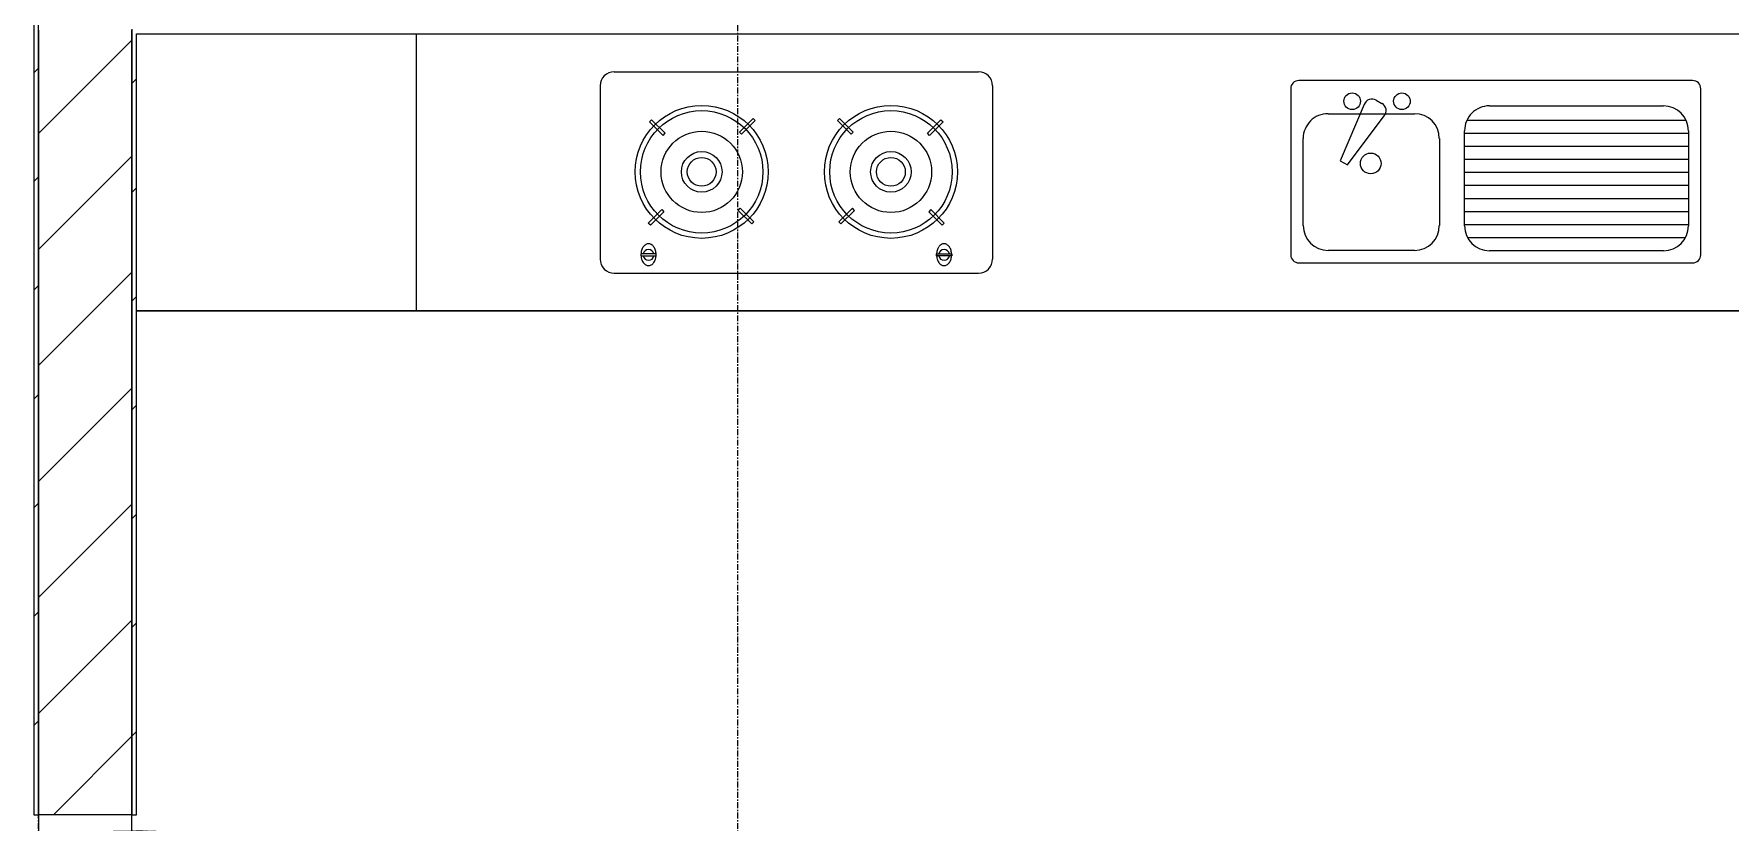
# Model space of a CAD drawing. Header units: millimetres. Extents: x -24439 to 198341, y -52871 to 149926.
# Drawn here: x 44443 to 48080, y 63136 to 64827 of the extents above; entities that cross this region are included whole.
import ezdxf

# ---------------------------------------------------------------- set-up
doc = ezdxf.new("R2010")
doc.units = ezdxf.units.MM
doc.linetypes.add('Grid Line', pattern=[22.225, 12.7, -3.175, 3.175, -3.175])
doc.linetypes.add('NET VAN', pattern=[1.06, 0.53, -0.53])
for name, color, linetype, lineweight in [('0-1', 7, 'Continuous', 5), ('A-DETL-GENF-2', 9, 'NET VAN', 9), ('A-DOOR', 31, 'Continuous', 9), ('A-DOOR-FRAM', 31, 'Continuous', 9), ('A-WALL', 113, 'Continuous', 9), ('A-WALL-3', 113, 'Continuous', 18), ('A-WALL-PATT-2', 9, 'Continuous', 9), ('A-WALL-PATT-3', 111, 'Continuous', 9), ('I-FURN', 30, 'Continuous', 9), ('I-FURN-1', 9, 'Continuous', 9), ('I-WALL-1', 253, 'Continuous', 18), ('I-WALL-3', 2, 'Continuous', 18), ('S-GRID-1', 1, 'Grid Line', 9)]:
    doc.layers.add(name, color=color, linetype=linetype, lineweight=lineweight)
pattern_1 = [(45, (0, 0), (-116.67262, 116.67262), [])]

# ---------------------------------------------------------------- blocks, each defined once
blk = doc.blocks.new('HE BEP A - HE BEP A-V20-TKCS_MB ĐỊNH VỊ CAO ĐỘ THIẾT KẾ')
at = {"layer": 'I-FURN'}
for p, q in [((4303.5, -11), (765.9, -11)), ((3703.5, -605.3), (3703.5, -11)), ((3279.1, -92.2), (2497.5, -92.2)), ((948.4, -131.7), (948.4, -487.8)), ((1810.5, -114.2), (965.9, -114.2)), ((1028.4, -139.9), (1401.8, -139.9)), ((1562.5, -140.8), (1747.9, -140.8)), ((1828, -487.8), (1828, -131.7)), ((2467.5, -494.2), (2467.5, -122.2)), ((2555.1, -129.3), (2587.6, -129.3)), ((2555.1, -133.3), (2555.1, -129.3)), ((2587.6, -133.3), (2555.1, -133.3)), ((2587.6, -129.3), (2587.6, -133.3)), ((3189, -129.3), (3189, -133.3)), ((3221.5, -129.3), (3189, -129.3)), ((3189, -133.3), (3221.5, -133.3)), ((3221.5, -133.3), (3221.5, -129.3)), ((3309.1, -494.2), (3309.1, -122.2)), ((981.5, -167.9), (1448.7, -167.9)), ((975, -397.7), (975, -193.3)), ((975, -195.9), (1455.1, -195.9)), ((1455.1, -193.3), (1455.1, -397.7)), ((1509.1, -380.9), (1509.1, -194.2)), ((1801.3, -194.2), (1801.3, -380.9)), ((2575.3, -194.9), (2570.9, -199.3)), ((2570.9, -199.3), (2600, -228.4)), ((2604.4, -224), (2575.3, -194.9)), ((2792.8, -197.7), (2763.7, -226.8)), ((2768.1, -231.2), (2797.2, -202)), ((2797.2, -202), (2792.8, -197.7)), ((2979.4, -202), (2983.8, -197.7)), ((3008.5, -231.2), (2979.4, -202)), ((2983.8, -197.7), (3012.9, -226.8)), ((3172.2, -224), (3201.4, -194.9)), ((3205.8, -199.3), (3176.6, -228.4)), ((3201.4, -194.9), (3205.8, -199.3)), ((975, -223.9), (1455.1, -223.9)), ((975, -251.9), (1455.1, -251.9)), ((2600, -228.4), (2604.4, -224)), ((2763.7, -226.8), (2768.1, -231.2)), ((3012.9, -226.8), (3008.5, -231.2)), ((3176.6, -228.4), (3172.2, -224)), ((975, -279.9), (1455.1, -279.9)), ((975, -307.9), (1455.1, -307.9)), ((1706.2, -324.4), (1627.3, -429.4)), ((1721.6, -333.3), (1706.2, -324.4)), ((975, -335.9), (1455.1, -335.9)), ((1670.1, -454.1), (1721.6, -333.3)), ((975, -363.9), (1455.1, -363.9)), ((975, -391.9), (1455.1, -391.9)), ((2573.6, -416.8), (2602.8, -387.7)), ((2607.1, -392.1), (2578, -421.2)), ((2602.8, -387.7), (2607.1, -392.1)), ((2766.5, -394.9), (2770.8, -390.5)), ((2795.6, -424), (2766.5, -394.9)), ((2770.8, -390.5), (2800, -419.6)), ((3005.8, -390.5), (2976.7, -419.6)), ((2981.1, -424), (3010.2, -394.9)), ((3010.2, -394.9), (3005.8, -390.5)), ((3173.9, -387.7), (3169.5, -392.1)), ((3169.5, -392.1), (3198.6, -421.2)), ((3203, -416.8), (3173.9, -387.7)), ((979.9, -419.9), (1450.3, -419.9)), ((1747.9, -434.2), (1562.5, -434.2)), ((2578, -421.2), (2573.6, -416.8)), ((2800, -419.6), (2795.6, -424)), ((2976.7, -419.6), (2981.1, -424)), ((3198.6, -421.2), (3203, -416.8)), ((1401.8, -451.1), (1028.4, -451.1)), ((1644.6, -463.3), (1632.2, -456.1)), ((965.9, -505.3), (1810.5, -505.3)), ((3279.1, -524.2), (2497.5, -524.2))]:
    blk.add_line(p, q, dxfattribs=at)
for centre, radius in [((2685.4, -309.4), 142.6), ((2685.4, -309.4), 131.3), ((3091.2, -309.4), 142.6), ((3091.2, -309.4), 131.3), ((2685.4, -309.4), 87.2), ((3091.2, -309.4), 87.2), ((2685.4, -309.4), 43.6), ((2685.4, -309.4), 30.9), ((3091.2, -309.4), 43.6), ((3091.2, -309.4), 30.9), ((1656.3, -327.5), 22.2), ((1589.4, -460.9), 17.8), ((1696.1, -460.9), 17.8)]:
    blk.add_circle(centre, radius, dxfattribs=at)
for centre, radius, start, end in [((2497.5, -122.2), 30, 90, 180), ((2571.4, -119.8), 11.5, 90, 120.7976), ((2571.4, -119.8), 11.5, 59.2024, 90), ((3205.3, -119.8), 11.5, 90, 120.7976), ((3205.3, -119.8), 11.5, 59.2024, 90), ((3279.1, -122.2), 30, 360, 90), ((965.9, -131.7), 17.5, 90, 180), ((1028.4, -193.3), 53.3, 90, 180), ((1401.8, -193.3), 53.3, 0, 90), ((1562.5, -194.2), 53.3, 90, 180), ((1747.9, -194.2), 53.3, 0, 90), ((1810.5, -131.7), 17.5, 0, 90), ((2588.6, -131.7), 33.5, 163.9419, 180), ((2588.6, -131.7), 33.5, 180, 196.0581), ((2580.1, -129.2), 24.7, 145.204, 163.9419), ((2580.1, -134.1), 24.7, 196.0581, 214.796), ((2571.3, -131.3), 11.6, 9.7177, 170.2823), ((2571.3, -131.3), 11.6, 189.9102, 350.0898), ((2574.8, -125.5), 18.1, 120.7976, 145.204), ((2568, -125.5), 18.1, 34.796, 59.2024), ((2562.6, -129.2), 24.7, 16.0581, 34.796), ((2562.6, -134.1), 24.7, 325.204, 343.9419), ((2554.1, -131.7), 33.5, 0, 16.0581), ((2554.1, -131.7), 33.5, 343.9419, 0), ((3222.5, -131.7), 33.5, 163.9419, 180), ((3222.5, -131.7), 33.5, 180, 196.0581), ((3214, -129.2), 24.7, 145.204, 163.9419), ((3214, -134.1), 24.7, 196.0581, 214.796), ((3208.7, -125.5), 18.1, 120.7976, 145.204), ((3205.3, -131.3), 11.6, 9.7177, 170.2823), ((3205.3, -131.3), 11.6, 189.9102, 350.0898), ((3201.9, -125.5), 18.1, 34.796, 59.2024), ((3196.5, -129.2), 24.7, 16.0581, 34.796), ((3196.5, -134.1), 24.7, 325.204, 343.9419), ((3188, -131.7), 33.5, 0, 16.0581), ((3188, -131.7), 33.5, 343.9419, 0), ((2574.8, -137.9), 18.1, 214.796, 239.2024), ((2571.4, -143.6), 11.5, 239.2024, 270), ((2571.4, -143.6), 11.5, 270, 300.7976), ((2568, -137.9), 18.1, 300.7976, 325.204), ((3208.7, -137.9), 18.1, 214.796, 239.2024), ((3205.3, -143.6), 11.5, 239.2024, 270), ((3205.3, -143.6), 11.5, 270, 300.7976), ((3201.9, -137.9), 18.1, 300.7976, 325.204), ((1028.4, -397.7), 53.3, 180, 270), ((1401.8, -397.7), 53.3, 270, 0), ((1562.5, -380.9), 53.3, 180, 270), ((1747.9, -380.9), 53.3, 270, 0), ((1641, -440.7), 17.8, 140.5382, 240.0479), ((1653.4, -447.9), 17.8, 240.0479, 339.4621), ((965.9, -487.8), 17.5, 180, 270), ((1810.5, -487.8), 17.5, 270, 0), ((2497.5, -494.2), 30, 180, 270), ((3279.1, -494.2), 30, 270, 0)]:
    blk.add_arc(centre, radius, start, end, dxfattribs=at)
at = {"layer": 'I-FURN-1'}
blk.add_line((3.5, -11), (4303.5, -11), dxfattribs=at)
blk = doc.blocks.new('NCV_TKTC_TANG 1_rvt-1-TKCS_MB ĐỊNH VỊ CAO ĐỘ THIẾT KẾ')
at = {"layer": 'A-WALL-PATT-2'}
h = blk.add_hatch(dxfattribs=at)
h.set_pattern_fill('FP_3', color=256, style=0, pattern_type=2)
h.set_pattern_definition(pattern_1)
h.paths.add_polyline_path([(44662.6, 61961.9), (44662.6, 62061.9), (44652.6, 62061.9), (44652.6, 61961.9)])
h.paths.add_polyline_path([(44652.6, 63151.9), (44662.6, 63151.9), (44662.6, 64836.9), (44652.6, 64836.9), (44652.6, 64527)])
at = {"layer": 'I-WALL-1'}
for p, q in [((44652.6, 64836.9), (44652.6, 63151.9)), ((44662.6, 63151.9), (44662.6, 64826.9)), ((44662.6, 64826.9), (49162.6, 64826.9)), ((44652.6, 63151.9), (44662.6, 63151.9))]:
    blk.add_line(p, q, dxfattribs=at)
at = {"layer": 'I-FURN-1', "rotation": 180}
blk.add_blockref('HE BEP A - HE BEP A-V20-TKCS_MB ĐỊNH VỊ CAO ĐỘ THIẾT KẾ', (48966.1, 64221.6), dxfattribs=at)
blk = doc.blocks.new('FD_05 - FD_05-1000x2200mm-835434-TKCS_MB ĐỊNH VỊ CAO ĐỘ THIẾT KẾ')
at = {"layer": 'A-DETL-GENF-2'}
for p, q in [((470, 100), (470, 1120)), ((470, 1120), (510, 1120)), ((510, 1120), (510, 100)), ((510, 100), (470, 100))]:
    blk.add_line(p, q, dxfattribs=at)
blk.add_arc((510, 100), 1020, 92.2475, 180, dxfattribs=at)
at = {"layer": 'A-DOOR-FRAM'}
for p, q in [((-510, 100), (-545, 100)), ((-545, 100), (-545, -100)), ((-510, 60), (-510, 100)), ((545, 100), (510, 100)), ((510, 100), (510, 60)), ((545, -100), (545, 100)), ((-500, 60), (-510, 60)), ((-500, -100), (-500, 60)), ((510, 60), (500, 60)), ((500, 60), (500, -100)), ((-545, -100), (-500, -100)), ((500, -100), (545, -100))]:
    blk.add_line(p, q, dxfattribs=at)

msp = doc.modelspace()

# ---------------------------------------------------------------- hatches: boundary and pattern name
at = {"layer": 'A-WALL-PATT-3'}
h = msp.add_hatch(dxfattribs=at)
h.set_pattern_fill('FP_8', color=256, style=0, pattern_type=2)
h.set_pattern_definition(pattern_1)
h.paths.add_polyline_path([(44452.6, 49151.9), (44452.6, 51761.9), (44442.6, 51761.9), (44442.6, 49151.9)])
h.paths.add_polyline_path([(44442.6, 52751.9), (44452.6, 52751.9), (44452.6, 53861.9), (44442.6, 53861.9), (44442.6, 52757.8)])
h.paths.add_polyline_path([(44452.6, 54951.9), (44452.6, 62061.9), (44442.6, 62061.9), (44442.6, 54951.9), (44452.6, 54951.9)])
h.paths.add_polyline_path([(44452.6, 63151.9), (44452.6, 63151.9), (44452.6, 70111.9), (44442.6, 70111.9), (44442.6, 63151.9)])
h = msp.add_hatch(dxfattribs=at)
h.set_pattern_fill('FP_1', color=256, style=0, pattern_type=2)
h.set_pattern_definition([(45, (0, 0), (-124.4508, 124.4508), [])])
h.paths.add_polyline_path([(44452.6, 61961.9), (44652.6, 61961.9), (44652.6, 62061.9), (44452.6, 62061.9)])
h.paths.add_polyline_path([(44612.6, 63151.9), (44652.6, 63151.9), (44652.6, 64835.3), (44452.6, 64835.3), (44452.6, 63151.9)])
h.paths.add_polyline_path([(44452.6, 65035.3), (44652.6, 65035.3), (44652.6, 69761.9), (44452.6, 69761.9), (44452.6, 65513.3)])

# ---------------------------------------------------------------- linework, layer by layer
at = {"layer": 'A-WALL'}
for p, q in [((44452.6, 64835.3), (44452.6, 63151.9)), ((44452.6, 63151.9), (44452.6, 64835.3))]:
    msp.add_line(p, q, dxfattribs=at)
at = {"layer": 'A-WALL-3'}
msp.add_line((44652.6, 63151.9), (44652.6, 64835.3), dxfattribs=at)
at = {"layer": 'I-WALL-3'}
for p, q in [((44442.6, 70111.9), (44442.6, 63151.9)), ((44442.6, 63151.9), (44452.6, 63151.9))]:
    msp.add_line(p, q, dxfattribs=at)
at = {"layer": 'S-GRID-1'}
for p, q in [((44452.6, 20960.6), (44452.6, 80482.7)), ((45952.6, 20960.6), (45952.6, 80482.7))]:
    msp.add_line(p, q, dxfattribs=at)

# ---------------------------------------------------------------- block references
at = {"layer": '0-1'}
msp.add_blockref('NCV_TKTC_TANG 1_rvt-1-TKCS_MB ĐỊNH VỊ CAO ĐỘ THIẾT KẾ', (0, 0), dxfattribs=at)
at = {"layer": 'A-DOOR', "rotation": 269.9999999999999}
msp.add_blockref('FD_05 - FD_05-1000x2200mm-835434-TKCS_MB ĐỊNH VỊ CAO ĐỘ THIẾT KẾ', (44552.6, 62606.9), dxfattribs=at)

doc.saveas('drawing.dxf')
